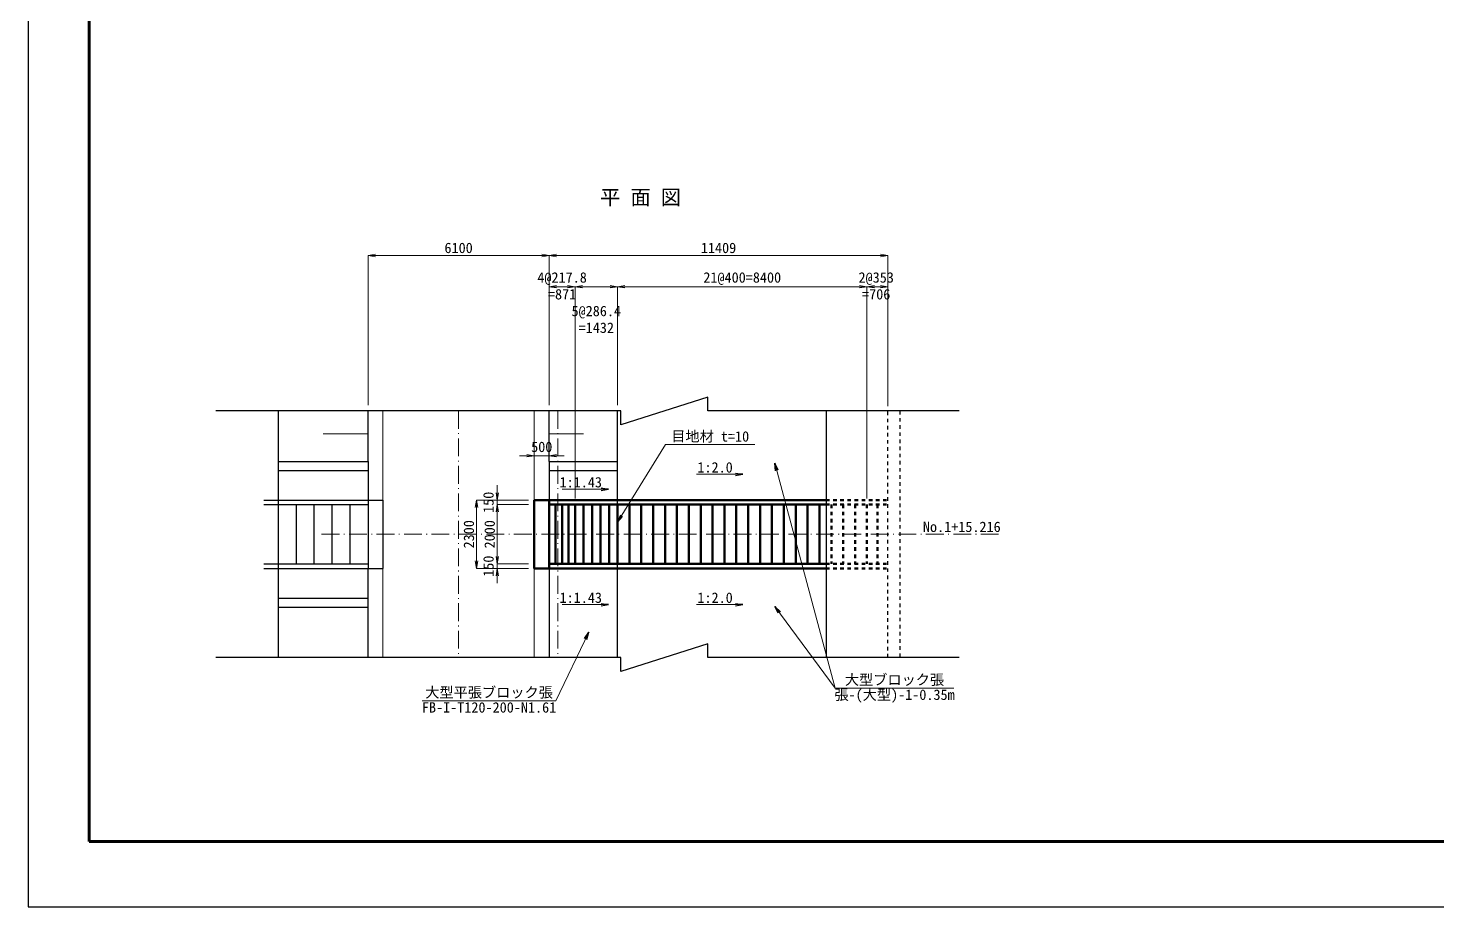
# Model space of a CAD drawing. Header units: millimetres. Extents: x 26429 to 134623, y -33914 to 95091.
# Drawn here: x 50523 to 97962, y 35691 to 65266 of the extents above; entities that cross this region are included whole.
import ezdxf
from ezdxf.enums import TextEntityAlignment as Align

# ---------------------------------------------------------------- set-up
doc = ezdxf.new("R2010")
doc.units = ezdxf.units.MM
doc.header["$LTSCALE"] = 100
doc.header["$PDSIZE"] = 300
doc.linetypes.add('SXF_一点短鎖線', pattern=[9.25, 6, -1.5, 0.25, -1.5])
doc.linetypes.add('SXF_跳び破線', pattern=[12, 6, -6])
doc.layers.get('Defpoints').update_dxf_attribs({"color": 191})
for name, color, linetype, lineweight in [('D-BMK', 2, 'SXF_一点短鎖線', 13), ('D-BMK-HTXT', 7, 'Continuous', 13), ('D-BYP-STR1', 2, 'Continuous', 13), ('D-BYP-STR2', 6, 'Continuous', 25), ('D-BYP-STR3', 6, 'Continuous', 25), ('D-STR', 1, 'Continuous', 50), ('D-STR-DIM', 7, 'Continuous', 13), ('D-STR-HTXT', 7, 'Continuous', 13), ('D-STR-TXT', 7, 'Continuous', 13), ('D-TTL', 2, 'Continuous', 140)]:
    doc.layers.add(name, color=color, linetype=linetype, lineweight=lineweight)
doc.styles.add('MS ゴシック', font='MS Gothic.ttf')
doc.styles.add('ＭＳ ゴシック', font='MS Gothic.ttf')
doc.dimstyles.new('DIM-100-F', dxfattribs={"dimscale": 100, "dimtxt": 3.5, "dimasz": 2.5, "dimexe": 0, "dimexo": 2, "dimgap": 0.8, "dimtad": 1, "dimdec": 0, "dimzin": 0, "dimdsep": 46, "dimtxsty": 'MS ゴシック', "dimblk": 'OPEN', "dimcen": 0.1, "dimclrd": 256, "dimclre": 256, "dimclrt": 256, "dimaunit": 1, "dimadec": 4, "dimazin": 0, "dimtfac": 1, "dimtdec": 0, "dimtmove": 2, "dimatfit": 3, "dimldrblk": 'OPEN', "dimfxl": 1, "dimtolj": 1, "dimtzin": 0, "dimlwd": -1, "dimlwe": -1, "dimarcsym": 2})

# ---------------------------------------------------------------- blocks, each defined once
blk = doc.blocks.new('_Open')
at = {"color": 0, "linetype": 'ByBlock', "lineweight": -2}
for p, q in [((-1, 0.17), (0, 0)), ((-1, -0.17), (0, 0)), ((0, 0), (-1, 0))]:
    blk.add_line(p, q, dxfattribs=at)
blk = doc.blocks.new('*D80')
at = {"layer": 'D-STR-DIM', "ltscale": 0.2, "transparency": 16777216}
for p, q in [((61969, 52581), (61969, 57613)), ((62219, 57613), (67819, 57613)), ((68069, 52581), (68069, 57613))]:
    blk.add_line(p, q, dxfattribs=at)
at = {"layer": 'Defpoints', "color": 0, "ltscale": 0.2, "transparency": 16777216}
for p in [(68069, 57613), (61969, 52381), (68069, 52381)]:
    blk.add_point(p, dxfattribs=at)
at = {"layer": 'D-STR-DIM', "ltscale": 0.2, "transparency": 16777216, "xscale": 250, "yscale": 250, "zscale": 250, "rotation": 180}
blk.add_blockref('_Open', (61969, 57613), dxfattribs=at)
at = {"layer": 'D-STR-DIM', "ltscale": 0.2, "transparency": 16777216, "xscale": 250, "yscale": 250, "zscale": 250}
blk.add_blockref('_Open', (68069, 57613), dxfattribs=at)
at = {"layer": 'D-STR-DIM', "ltscale": 0.2, "transparency": 16777216, "insert": (65019, 57868), "char_height": 350, "attachment_point": 5, "style": 'MS ゴシック'}
blk.add_mtext('\\A1;6100', dxfattribs=at)
blk = doc.blocks.new('*D81')
at = {"layer": 'D-STR-DIM', "ltscale": 0.2, "transparency": 16777216}
for p, q in [((68069, 52581), (68069, 56563)), ((68690, 56563), (68319, 56563)), ((68940, 49431), (68940, 56563))]:
    blk.add_line(p, q, dxfattribs=at)
at = {"layer": 'Defpoints', "color": 0, "ltscale": 0.2, "transparency": 16777216}
for p in [(68069, 56563), (68069, 52381), (68940, 49231, 354000)]:
    blk.add_point(p, dxfattribs=at)
at = {"layer": 'D-STR-DIM', "ltscale": 0.2, "transparency": 16777216, "xscale": 250, "yscale": 250, "zscale": 250, "rotation": 180}
blk.add_blockref('_Open', (68069, 56563), dxfattribs=at)
at = {"layer": 'D-STR-DIM', "ltscale": 0.2, "transparency": 16777216, "xscale": 250, "yscale": 250, "zscale": 250}
blk.add_blockref('_Open', (68940, 56563), dxfattribs=at)
at = {"layer": 'D-STR-DIM', "ltscale": 0.2, "transparency": 16777216, "char_height": 350, "attachment_point": 5, "style": 'MS ゴシック'}
for s, insert in [('\\A1;4@217.8', (68504, 56837)), ('\\A1;=871', (68504, 56308))]:
    blk.add_mtext(s, dxfattribs=dict(at, insert=insert))
blk = doc.blocks.new('*D82')
at = {"layer": 'D-STR-DIM', "ltscale": 0.2, "transparency": 16777216}
for p, q in [((68069, 52581), (68069, 57613)), ((79228, 57613), (68319, 57613)), ((79478, 52543), (79478, 57613))]:
    blk.add_line(p, q, dxfattribs=at)
at = {"layer": 'Defpoints', "color": 0, "ltscale": 0.2, "transparency": 16777216}
for p in [(68069, 57613), (68069, 52381), (79478, 52343)]:
    blk.add_point(p, dxfattribs=at)
at = {"layer": 'D-STR-DIM', "ltscale": 0.2, "transparency": 16777216, "xscale": 250, "yscale": 250, "zscale": 250, "rotation": 180}
blk.add_blockref('_Open', (68069, 57613), dxfattribs=at)
at = {"layer": 'D-STR-DIM', "ltscale": 0.2, "transparency": 16777216, "xscale": 250, "yscale": 250, "zscale": 250}
blk.add_blockref('_Open', (79478, 57613), dxfattribs=at)
at = {"layer": 'D-STR-DIM', "ltscale": 0.2, "transparency": 16777216, "insert": (73773, 57868), "char_height": 350, "attachment_point": 5, "style": 'MS ゴシック'}
blk.add_mtext('\\A1;11409', dxfattribs=at)
blk = doc.blocks.new('*D83')
at = {"layer": 'D-STR-DIM', "ltscale": 1500, "transparency": 16777216}
for p, q in [((68940, 49431), (68940, 56563)), ((69190, 56563), (70121, 56563)), ((70371, 52581), (70371, 56563))]:
    blk.add_line(p, q, dxfattribs=at)
at = {"layer": 'Defpoints', "color": 0, "ltscale": 1500, "transparency": 16777216}
for p in [(70371, 56563), (70371, 52381), (68940, 49231, 354000)]:
    blk.add_point(p, dxfattribs=at)
at = {"layer": 'D-STR-DIM', "ltscale": 1500, "transparency": 16777216, "xscale": 250, "yscale": 250, "zscale": 250, "rotation": 180}
blk.add_blockref('_Open', (68940, 56563), dxfattribs=at)
at = {"layer": 'D-STR-DIM', "ltscale": 1500, "transparency": 16777216, "xscale": 250, "yscale": 250, "zscale": 250}
blk.add_blockref('_Open', (70371, 56563), dxfattribs=at)
at = {"layer": 'D-STR-DIM', "ltscale": 1500, "transparency": 16777216, "char_height": 350, "width": 1110.41, "attachment_point": 5, "style": 'MS ゴシック'}
for s, insert in [('\\A1;5@286.4', (69656, 55708)), ('\\A1;=1432', (69656, 55180))]:
    blk.add_mtext(s, dxfattribs=dict(at, insert=insert))
blk = doc.blocks.new('*D84')
at = {"layer": 'D-STR-DIM', "ltscale": 1500, "transparency": 16777216}
for p, q in [((70371, 52581), (70371, 56563)), ((70621, 56563), (78521, 56563)), ((78771, 49431), (78771, 56563))]:
    blk.add_line(p, q, dxfattribs=at)
at = {"layer": 'Defpoints', "color": 0, "ltscale": 1500, "transparency": 16777216}
for p in [(78771, 56563), (70371, 52381), (78771, 49231, 354000)]:
    blk.add_point(p, dxfattribs=at)
at = {"layer": 'D-STR-DIM', "ltscale": 1500, "transparency": 16777216, "xscale": 250, "yscale": 250, "zscale": 250, "rotation": 180}
blk.add_blockref('_Open', (70371, 56563), dxfattribs=at)
at = {"layer": 'D-STR-DIM', "ltscale": 1500, "transparency": 16777216, "xscale": 250, "yscale": 250, "zscale": 250}
blk.add_blockref('_Open', (78771, 56563), dxfattribs=at)
at = {"layer": 'D-STR-DIM', "ltscale": 1500, "transparency": 16777216, "insert": (74571, 56837), "char_height": 350, "attachment_point": 5, "style": 'MS ゴシック'}
blk.add_mtext('\\A1;21@400=8400', dxfattribs=at)
blk = doc.blocks.new('*D85')
at = {"layer": 'D-STR-DIM', "ltscale": 1500, "transparency": 16777216}
for p, q in [((78771, 49431), (78771, 56563)), ((79228, 56563), (79021, 56563)), ((79478, 52543), (79478, 56563))]:
    blk.add_line(p, q, dxfattribs=at)
at = {"layer": 'Defpoints', "color": 0, "ltscale": 1500, "transparency": 16777216}
for p in [(78771, 56563), (79478, 52343), (78771, 49231, 354000)]:
    blk.add_point(p, dxfattribs=at)
at = {"layer": 'D-STR-DIM', "ltscale": 1500, "transparency": 16777216, "xscale": 250, "yscale": 250, "zscale": 250, "rotation": 180}
blk.add_blockref('_Open', (78771, 56563), dxfattribs=at)
at = {"layer": 'D-STR-DIM', "ltscale": 1500, "transparency": 16777216, "xscale": 250, "yscale": 250, "zscale": 250}
blk.add_blockref('_Open', (79478, 56563), dxfattribs=at)
at = {"layer": 'D-STR-DIM', "ltscale": 1500, "transparency": 16777216, "char_height": 350, "attachment_point": 5, "style": 'MS ゴシック'}
for s, insert in [('\\A1;2@353', (79082, 56837)), ('\\A1;=706', (79082, 56308))]:
    blk.add_mtext(s, dxfattribs=dict(at, insert=insert))
blk = doc.blocks.new('*D86')
at = {"layer": 'D-STR-DIM', "ltscale": 0.2, "transparency": 16777216}
for p, q in [((66321, 49631), (66321, 49881)), ((67369, 49381), (66321, 49381)), ((66321, 49381), (66321, 49231)), ((67369, 49231), (66321, 49231)), ((66321, 48981), (66321, 48731))]:
    blk.add_line(p, q, dxfattribs=at)
at = {"layer": 'Defpoints', "color": 0, "ltscale": 0.2, "transparency": 16777216}
for p in [(67569, 49381, 354000), (66321, 49231), (67569, 49231, 354000)]:
    blk.add_point(p, dxfattribs=at)
at = {"layer": 'D-STR-DIM', "ltscale": 0.2, "transparency": 16777216, "xscale": 250, "yscale": 250, "zscale": 250}
for p, rotation in [((66321, 49381), 270), ((66321, 49231), 90)]:
    blk.add_blockref('_Open', p, dxfattribs=dict(at, rotation=rotation))
at = {"layer": 'D-STR-DIM', "ltscale": 0.2, "transparency": 16777216, "insert": (66026, 49306), "char_height": 350, "attachment_point": 5, "rotation": 90, "style": 'MS ゴシック'}
blk.add_mtext('\\A1;150', dxfattribs=at)
blk = doc.blocks.new('*D87')
at = {"layer": 'D-STR-DIM', "ltscale": 0.2, "transparency": 16777216}
for p, q in [((67369, 49231), (66321, 49231)), ((66321, 48981), (66321, 47481)), ((67369, 47231), (66321, 47231))]:
    blk.add_line(p, q, dxfattribs=at)
at = {"layer": 'Defpoints', "color": 0, "ltscale": 0.2, "transparency": 16777216}
for p in [(67569, 49231, 354000), (66321, 47231), (67569, 47231, 354000)]:
    blk.add_point(p, dxfattribs=at)
at = {"layer": 'D-STR-DIM', "ltscale": 0.2, "transparency": 16777216, "xscale": 250, "yscale": 250, "zscale": 250}
for p, rotation in [((66321, 49231), 90), ((66321, 47231), 270)]:
    blk.add_blockref('_Open', p, dxfattribs=dict(at, rotation=rotation))
at = {"layer": 'D-STR-DIM', "ltscale": 0.2, "transparency": 16777216, "insert": (66066, 48231), "char_height": 350, "attachment_point": 5, "rotation": 90, "style": 'MS ゴシック'}
blk.add_mtext('\\A1;2000', dxfattribs=at)
blk = doc.blocks.new('*D88')
at = {"layer": 'D-STR-DIM', "ltscale": 0.2, "transparency": 16777216}
for p, q in [((66321, 47481), (66321, 47731)), ((67369, 47231), (66321, 47231)), ((66321, 47231), (66321, 47081)), ((67369, 47081), (66321, 47081)), ((66321, 46831), (66321, 46581))]:
    blk.add_line(p, q, dxfattribs=at)
at = {"layer": 'Defpoints', "color": 0, "ltscale": 0.2, "transparency": 16777216}
for p in [(66321, 47081), (67569, 47231, 354000), (67569, 47081, 354000)]:
    blk.add_point(p, dxfattribs=at)
at = {"layer": 'D-STR-DIM', "ltscale": 0.2, "transparency": 16777216, "xscale": 250, "yscale": 250, "zscale": 250}
for p, rotation in [((66321, 47231), 270), ((66321, 47081), 90)]:
    blk.add_blockref('_Open', p, dxfattribs=dict(at, rotation=rotation))
at = {"layer": 'D-STR-DIM', "ltscale": 0.2, "transparency": 16777216, "insert": (66026, 47156), "char_height": 350, "attachment_point": 5, "rotation": 90, "style": 'MS ゴシック'}
blk.add_mtext('\\A1;150', dxfattribs=at)
blk = doc.blocks.new('*D89')
at = {"layer": 'D-STR-DIM', "transparency": 16777216}
for p, q in [((67369, 49381), (65621, 49381)), ((65621, 49131), (65621, 47331)), ((67369, 47081), (65621, 47081))]:
    blk.add_line(p, q, dxfattribs=at)
at = {"layer": 'Defpoints', "color": 0, "transparency": 16777216}
for p in [(67569, 49381, 354000), (65621, 47081), (67569, 47081, 354000)]:
    blk.add_point(p, dxfattribs=at)
at = {"layer": 'D-STR-DIM', "transparency": 16777216, "xscale": 250, "yscale": 250, "zscale": 250}
for p, rotation in [((65621, 49381), 90), ((65621, 47081), 270)]:
    blk.add_blockref('_Open', p, dxfattribs=dict(at, rotation=rotation))
at = {"layer": 'D-STR-DIM', "transparency": 16777216, "insert": (65366, 48231), "char_height": 350, "attachment_point": 5, "rotation": 90, "style": 'MS ゴシック'}
blk.add_mtext('\\A1;2300', dxfattribs=at)
blk = doc.blocks.new('*D90')
at = {"layer": 'D-STR-DIM', "ltscale": 0.2, "transparency": 16777216}
for p, q in [((67319, 50876), (67069, 50876)), ((67569, 49581), (67569, 50876)), ((67569, 50876), (68069, 50876)), ((68069, 49581), (68069, 50876)), ((68319, 50876), (68569, 50876))]:
    blk.add_line(p, q, dxfattribs=at)
at = {"layer": 'Defpoints', "color": 0, "ltscale": 0.2, "transparency": 16777216}
for p in [(68069, 50876), (67569, 49381), (68069, 49381)]:
    blk.add_point(p, dxfattribs=at)
at = {"layer": 'D-STR-DIM', "ltscale": 0.2, "transparency": 16777216, "xscale": 250, "yscale": 250, "zscale": 250}
blk.add_blockref('_Open', (67569, 50876), dxfattribs=at)
at = {"layer": 'D-STR-DIM', "ltscale": 0.2, "transparency": 16777216, "xscale": 250, "yscale": 250, "zscale": 250, "rotation": 180}
blk.add_blockref('_Open', (68069, 50876), dxfattribs=at)
at = {"layer": 'D-STR-DIM', "ltscale": 0.2, "transparency": 16777216, "insert": (67819, 51171), "char_height": 350, "attachment_point": 5, "style": 'MS ゴシック'}
blk.add_mtext('\\A1;500', dxfattribs=at)

msp = doc.modelspace()

# ---------------------------------------------------------------- linework, layer by layer
at = {"layer": 'D-BMK'}
msp.add_line((65018.7, 52381.1), (65018.7, 44081.1), dxfattribs=at)
at = {"layer": 'D-BMK', "linetype": 'SXF_一点短鎖線'}
msp.add_line((83205.2, 48231.1), (60305, 48231.1), dxfattribs=at)
at = {"layer": 'D-BMK', "linetype": 'SXF_一点短鎖線', "flags": 128}
msp.add_lwpolyline([(68355, 52381.1), (68355, 44081.1)], dxfattribs=at)
at = {"layer": 'D-BYP-STR1'}
for p, q in [((62468.7, 49381.1), (62468.7, 52381.1)), ((67568.6, 49381.1), (67568.6, 52381.1)), ((61968.7, 51611.1), (60454, 51611.1)), ((68068.7, 51611.1), (69219.9, 51611.1)), ((62468.7, 44081.1), (62468.7, 47081.1)), ((67568.6, 44081.1), (67568.6, 47081.1))]:
    msp.add_line(p, q, dxfattribs=at)
at = {"layer": 'D-BYP-STR2'}
for p, q in [((61968.7, 50681.1), (61968.7, 52381.1)), ((68068.7, 50681.1), (68068.7, 52381.1)), ((61968.7, 44081.1), (61968.7, 45781.1))]:
    msp.add_line(p, q, dxfattribs=at)
at = {"layer": 'D-BYP-STR3'}
for p, q in [((58939.4, 52381.1), (58939.4, 50381.1)), ((70371.2, 44081.1), (70371.2, 52381.1)), ((77393, 52381.1), (77393, 44081.2)), ((58939.4, 50681.1), (61968.7, 50681.1)), ((58939.4, 50381.1), (61968.7, 50381.1)), ((58939.4, 50381.1), (58939.4, 46081.1)), ((61968.7, 50681.1), (61968.7, 49381.1)), ((68068.6, 50681.1), (70371.2, 50681.1)), ((68068.6, 50681.1), (68068.6, 49381.1)), ((68068.6, 50381.1), (70371.2, 50381.1)), ((58461.4, 49381.1), (62468.7, 49381.1)), ((61968.7, 49381.1), (61968.7, 47081.1)), ((61968.7, 49381.1), (61968.7, 47081.1)), ((62468.7, 49381.1), (62468.7, 47081.1)), ((58461.4, 49231.1), (61968.7, 49231.1)), ((59543.5, 49231.1), (59543.5, 47231.1)), ((60147.5, 49231.1), (60147.5, 47231.1)), ((60751.5, 49231.1), (60751.5, 47231.1)), ((61355, 49231.1), (61355, 47231.1)), ((58461.4, 47231.1), (61968.7, 47231.1)), ((58461.4, 47081.1), (62468.7, 47081.1)), ((61968.7, 45781.1), (61968.7, 47081.1)), ((68068.6, 47081.1), (68068.6, 44081.1)), ((58939.4, 46081.1), (61968.7, 46081.1)), ((58939.4, 46081.1), (58939.4, 44081.1)), ((58939.4, 45781.1), (61968.7, 45781.1))]:
    msp.add_line(p, q, dxfattribs=at)
at = {"layer": 'D-BYP-STR3', "linetype": 'SXF_跳び破線', "ltscale": 0.2}
for p, q in [((79477.3, 44081.2), (79477.3, 52381.1)), ((79877.3, 52381.1), (79877.3, 44081.2))]:
    msp.add_line(p, q, dxfattribs=at)
at = {"layer": 'D-STR', "ltscale": 0.01}
for p, q in [((67568.6, 47081.1), (67568.6, 49381.1)), ((67568.6, 49381.1), (77393, 49381.1)), ((68068.6, 47081.1), (68068.6, 49381.1)), ((68068.6, 49231.1), (77393, 49231.1)), ((67568.6, 47081.1), (77393, 47081.1)), ((68068.6, 47231.1), (77393, 47231.1))]:
    msp.add_line(p, q, dxfattribs=at)
at = {"layer": 'D-STR', "linetype": 'SXF_跳び破線', "ltscale": 0.2}
for p, q in [((77393, 49381.1), (79477.3, 49381.1)), ((77393, 49231.1), (79477.3, 49231.1)), ((77571.2, 49231.1), (77571.2, 47231.1)), ((77971.2, 49231.1), (77971.2, 47231.1)), ((78371.2, 49231.1), (78371.2, 47231.1)), ((78771.2, 49231.1), (78771.2, 47231.1)), ((79124.2, 49231.1), (79124.2, 47231.1)), ((77393, 47231.1), (79477.3, 47231.1)), ((77393, 47081.1), (79477.3, 47081.1))]:
    msp.add_line(p, q, dxfattribs=at)
at = {"layer": 'D-STR'}
for p, q in [((68286.4, 49231.1), (68286.4, 47231.1)), ((68504.2, 49231.1), (68504.2, 47231.1)), ((68722, 49231.1), (68722, 47231.1)), ((68939.3, 49231.1), (68939.3, 47231.1)), ((69225.7, 49231.1), (69225.7, 47231.1)), ((69512, 49231.1), (69512, 47231.1)), ((69798.4, 49231.1), (69798.4, 47231.1)), ((70084.8, 49231.1), (70084.8, 47231.1)), ((70371.2, 49231.1), (70371.2, 47231.1)), ((70771.2, 49231.1), (70771.2, 47231.1)), ((71171.2, 49231.1), (71171.2, 47231.1)), ((71571.2, 49231.1), (71571.2, 47231.1)), ((71971.2, 49231.1), (71971.2, 47231.1)), ((72371.2, 49231.1), (72371.2, 47231.1)), ((72771.2, 49231.1), (72771.2, 47231.1)), ((73171.2, 49231.1), (73171.2, 47231.1)), ((73571.2, 49231.1), (73571.2, 47231.1)), ((73971.2, 49231.1), (73971.2, 47231.1)), ((74371.2, 49231.1), (74371.2, 47231.1)), ((74771.2, 49231.1), (74771.2, 47231.1)), ((75171.2, 49231.1), (75171.2, 47231.1)), ((75571.2, 49231.1), (75571.2, 47231.1)), ((75971.2, 49231.1), (75971.2, 47231.1)), ((76371.2, 49231.1), (76371.2, 47231.1)), ((76771.2, 49231.1), (76771.2, 47231.1)), ((77171.2, 49231.1), (77171.2, 47231.1))]:
    msp.add_line(p, q, dxfattribs=at)
at = {"layer": 'D-STR-DIM', "color": 7, "linetype": 'Continuous', "lineweight": 25}
for points in [[(81877.3, 52381.2), (73415.5, 52381.2), (73415.5, 52846.9), (70486.5, 51915.4), (70486.5, 52381.2), (56845.1, 52381.1)], [(81877.3, 44081.2), (73415.5, 44081.1), (73415.5, 44546.9), (70486.5, 43615.4), (70486.5, 44081.1), (56845.1, 44081.1)]]:
    msp.add_lwpolyline(points, dxfattribs=at)
at = {"layer": 'D-STR-HTXT'}
for p, q in [((71991.6, 51248.2), (74991.6, 51248.2)), ((77699.1, 43055.3), (81699, 43055.3)), ((63794.5, 42628.7), (68294.5, 42628.7))]:
    msp.add_line(p, q, dxfattribs=at)
at = {"layer": 'D-TTL'}
for p, q in [((52573.4, 92890.6), (52573.4, 37890.6)), ((52573.4, 37890.6), (132573.4, 37890.6))]:
    msp.add_line(p, q, dxfattribs=at)
at = {"layer": 'Defpoints', "color": 1}
for p, q in [((50523.4, 95090.6), (50523.4, 35690.6)), ((50523.4, 35690.6), (134623.4, 35690.6))]:
    msp.add_line(p, q, dxfattribs=at)

# ---------------------------------------------------------------- texts
at = {"layer": 'D-BMK-HTXT', "style": 'ＭＳ ゴシック'}
msp.add_text('No.1+15.216', height=350, dxfattribs=at).set_placement((80655.7, 48307.3))
at = {"layer": 'D-STR-TXT', "style": 'ＭＳ ゴシック'}
msp.add_text('平 面 図', height=500, dxfattribs=at).set_placement((71147.3, 59324), align=Align.CENTER)
at = {"layer": 'D-STR-TXT', "style": 'MS ゴシック'}
msp.add_text('目地材 t=10', height=350, rotation=359.80039, dxfattribs=at).set_placement((73491.6, 51248.2), align=Align.BOTTOM_CENTER)
at = {"layer": 'D-STR-TXT', "style": 'ＭＳ ゴシック'}
for s, p in [('1:2.0', (73655.8, 50308.5)), ('1:1.43', (69132.7, 49808.5)), ('1:1.43', (69132.7, 45921.2)), ('1:2.0', (73655.8, 45921.2))]:
    msp.add_text(s, height=350, rotation=360, dxfattribs=at).set_placement(p, align=Align.CENTER)
at = {"layer": 'D-STR-TXT', "style": 'MS ゴシック'}
for s, p in [('大型ブロック張', (79699, 43055.3)), ('大型平張ブロック張', (66044.5, 42628.7))]:
    msp.add_text(s, height=350, dxfattribs=at).set_placement(p, align=Align.BOTTOM_CENTER)
for s, p in [('張-(大型)-1-0.35m', (79699, 43005.3)), ('FB-I-T120-200-N1.61', (66044.5, 42578.7))]:
    msp.add_text(s, height=350, dxfattribs=at).set_placement(p, align=Align.TOP_CENTER)

# ---------------------------------------------------------------- dimensions: what is measured, and where the dimension line sits
at = {"layer": 'D-STR-DIM', "ltscale": 0.2}
for base, p1, p2, picture, middle in [((68068.9, 57613.2, -354000), (61968.9, 52381.1, -354000), (68068.9, 52381.1, -354000), '*D80', (65018.9, 57868.2, -354000)), ((68068.6, 50876.2), (67568.9, 49381.1), (68068.6, 49381.1), '*D90', (67818.8, 51171.2))]:
    dim = msp.add_linear_dim(base=base, p1=p1, p2=p2, dimstyle='DIM-100-F', dxfattribs=at)
    dim.commit()
    dim.dimension.update_dxf_attribs({"geometry": picture, "text_midpoint": middle})
for base, p1, p2, angle, picture, middle in [((68068.9, 57613.2, -354000), (79477.8, 52343.3, -354000), (68068.9, 52381.1, -354000), 180, '*D82', (73773.4, 57868.2, -354000)), ((66321.1, 49231.1, -354000), (67568.9, 49381.1), (67568.9, 49231.1), 90, '*D86', (66026.1, 49306.1, -354000)), ((66321.1, 47231.1, -354000), (67568.9, 49231.1), (67568.9, 47231.1), 90, '*D87', (66066.1, 48231.1, -354000)), ((66321.1, 47081.1, -354000), (67568.9, 47231.1), (67568.9, 47081.1), 90, '*D88', (66026.1, 47156.1, -354000))]:
    dim = msp.add_linear_dim(base=base, p1=p1, p2=p2, angle=angle, dimstyle='DIM-100-F', dxfattribs=at)
    dim.commit()
    dim.dimension.update_dxf_attribs({"geometry": picture, "text_midpoint": middle})
dim = msp.add_linear_dim(base=(68068.9, 56563.2, -354000), p1=(68939.6, 49231.1), p2=(68068.9, 52381.1, -354000), angle=180, text='4@217.8\\X=<>', dimstyle='DIM-100-F', dxfattribs=at)
dim.commit()
dim.dimension.update_dxf_attribs({"geometry": '*D81', "text_midpoint": (68504.3, 56563.2, -354000), "dimtype": 160})
at = {"layer": 'D-STR-DIM', "ltscale": 1500}
dim = msp.add_linear_dim(base=(78771.5, 56563.2, -354000), p1=(70371.5, 52381.1, -354000), p2=(78771.5, 49231.1), angle=180, text='21@400=<>', dimstyle='DIM-100-F', dxfattribs=at)
dim.commit()
dim.dimension.update_dxf_attribs({"geometry": '*D84', "text_midpoint": (74571.5, 56836.9, -354000)})
dim = msp.add_linear_dim(base=(78771.5, 56563.2, -354000), p1=(79477.8, 52343.3, -354000), p2=(78771.5, 49231.1), text='2@353\\X=<>', dimstyle='DIM-100-F', dxfattribs=at)
dim.commit()
dim.dimension.update_dxf_attribs({"geometry": '*D85', "text_midpoint": (79082.4, 56563.2, -354000), "dimtype": 160})
dim = msp.add_linear_dim(base=(70371.5, 56563.2, -354000), p1=(68939.6, 49231.1), p2=(70371.5, 52381.1, -354000), angle=180, text='5@286.4\\X=<>', dimstyle='DIM-100-F', dxfattribs=at)
dim.commit()
dim.dimension.update_dxf_attribs({"geometry": '*D83', "text_midpoint": (69655.5, 55434.6, -354000), "dimtype": 160})
at = {"layer": 'D-STR-DIM'}
dim = msp.add_linear_dim(base=(65621.1, 47081.1, -354000), p1=(67568.9, 49381.1), p2=(67568.9, 47081.1), angle=90, dimstyle='DIM-100-F', dxfattribs=at)
dim.commit()
dim.dimension.update_dxf_attribs({"geometry": '*D89', "text_midpoint": (65366.1, 48231.1, -354000)})

# ---------------------------------------------------------------- leaders
at = {"layer": 'D-STR-HTXT'}
msp.add_leader([(70371.4, 48633.8), (71991.6, 51248.2)], dimstyle='DIM-100-F', dxfattribs=at)
at = {"layer": 'D-STR-HTXT', "ltscale": 1500}
for points in [[(74588.6, 50249.7), (73026.6, 50249.7)], [(70065.5, 49749.7), (68503.6, 49749.7)], [(70065.5, 45862.3), (68503.6, 45862.3)], [(74588.6, 45862.3), (73026.6, 45862.3)]]:
    msp.add_leader(points, dimstyle='DIM-100-F', override={"dimgap": 0.8, "dimtad": 0}, dxfattribs=at)
at = {"layer": 'D-STR-HTXT'}
for points in [[(75671.5, 50622.4), (77699.1, 43055.3)], [(75671.5, 45800), (77699.1, 43055.3)], [(69403.2, 44932), (68294.5, 42628.7)]]:
    msp.add_leader(points, dimstyle='DIM-100-F', override={"dimgap": 0.8, "dimtad": 0}, dxfattribs=at)

doc.saveas('drawing.dxf')
